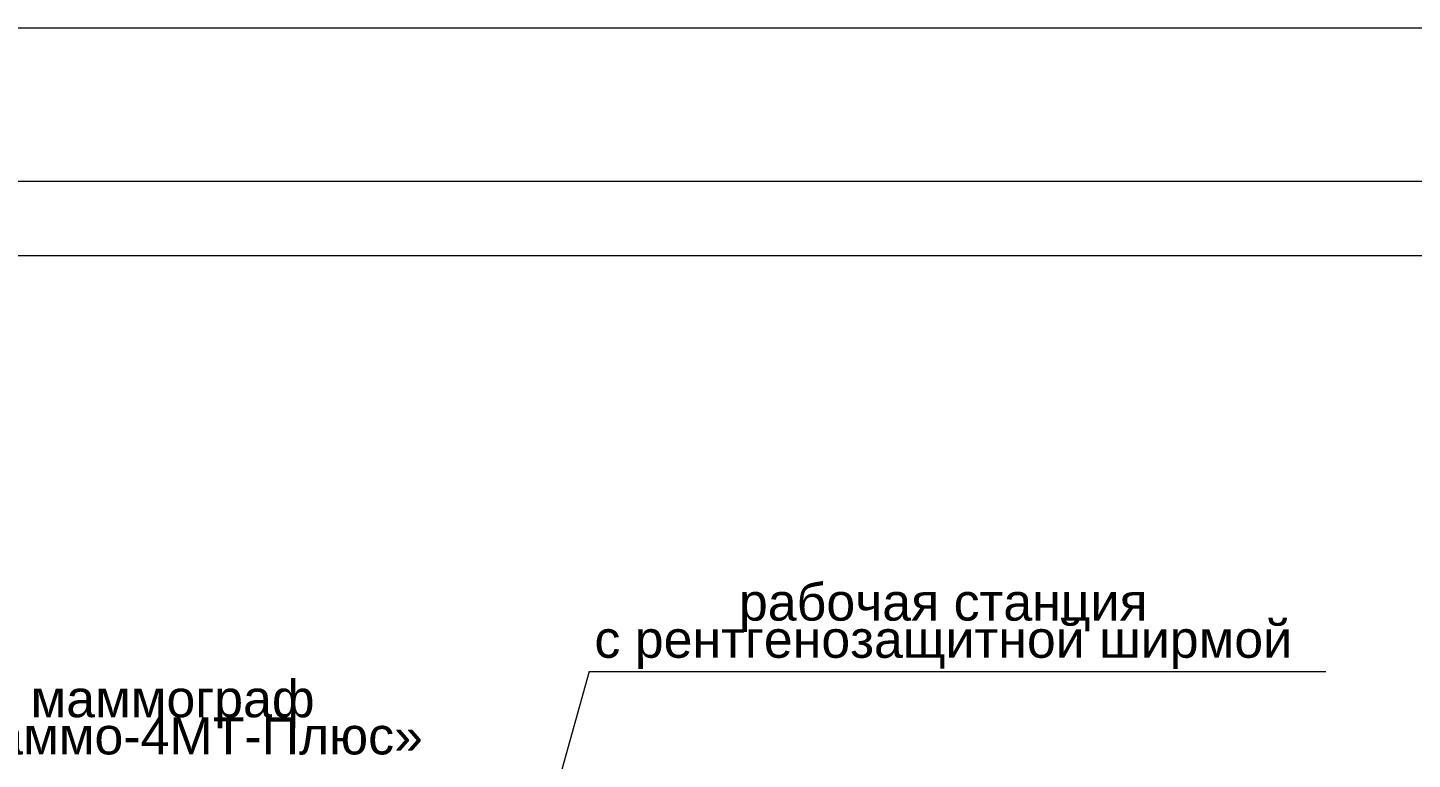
# Model space of a CAD drawing. Header units: metres. Extents: x 14591 to 15202, y 5442 to 5571.
# Drawn here: x 15077.54 to 15086.86, y 5503.91 to 5508.83 of the extents above; entities that cross this region are included whole.
import ezdxf

# ---------------------------------------------------------------- set-up
doc = ezdxf.new("R2010")
doc.units = ezdxf.units.M
doc.header["$MEASUREMENT"] = 0
for name, color, linetype, lineweight in [('Level 50', 7, 'Continuous', 0), ('Level 63', 7, 'Continuous', 0), ('Стены', 7, 'Continuous', 13)]:
    doc.layers.add(name, color=color, linetype=linetype, lineweight=lineweight)
doc.styles.add('Style-Arial', font='arial.ttf')

# ---------------------------------------------------------------- blocks, each defined once
blk = doc.blocks.new('*U150')
at = {"layer": 'Level 50', "color": 7, "linetype": 'Continuous', "lineweight": 0}
blk.add_line((-20.4872, 14.5), (20.5128, 14.5), dxfattribs=at)
at = {"layer": 'Level 50', "color": 7, "linetype": 'Continuous', "lineweight": 13}
blk.add_line((-18.4872, 14), (20.0128, 14), dxfattribs=at)
blk = doc.blocks.new('формат_А3')
at = {"layer": 'Level 50', "color": 7, "linetype": 'Continuous', "lineweight": 13}
blk.add_blockref('*U150', (20.4872, -14.5), dxfattribs=at)

msp = doc.modelspace()

# ---------------------------------------------------------------- linework, layer by layer
at = {"color": 7, "linetype": 'Continuous', "lineweight": 0}
msp.add_line((15081.317868, 5504.49926213), (15080.44433831, 5501.37495068), dxfattribs=at)
at = {"layer": 'Level 63', "color": 5, "linetype": 'Continuous', "lineweight": 13, "flags": 128}
msp.add_lwpolyline([(15049.29027593, 5508.82994608), (15114.71282392, 5508.82994608), (15114.71282392, 5477.71598835), (15049.29027593, 5477.71598835), (15049.29027593, 5508.82994608)], close=True, dxfattribs=at)
at = {"layer": 'Стены', "color": 7, "linetype": 'Continuous', "lineweight": 0}
msp.add_line((15081.317868, 5504.49926213), (15086.27598598, 5504.49926213), dxfattribs=at)

# ---------------------------------------------------------------- block references
at = {"layer": 'Level 50', "color": 7, "linetype": 'Continuous', "lineweight": 13}
msp.add_blockref('формат_А3', (15073.30490611, 5507.79848889), dxfattribs=at)

# ---------------------------------------------------------------- texts
at = {"layer": 'Стены', "linetype": 'Continuous', "lineweight": 0, "char_height": 0.25, "attachment_point": 5, "line_spacing_factor": 0.6, "style": 'Style-Arial'}
for s, insert in [('рабочая станция \\Pс рентгенозащитной ширмой', (15083.70196789, 5504.80401905)), ('маммограф \\P«Маммо-4МТ-Плюс» ', (15078.51465838, 5504.1899077))]:
    msp.add_mtext(s, dxfattribs=dict(at, insert=insert))

doc.saveas('drawing.dxf')
